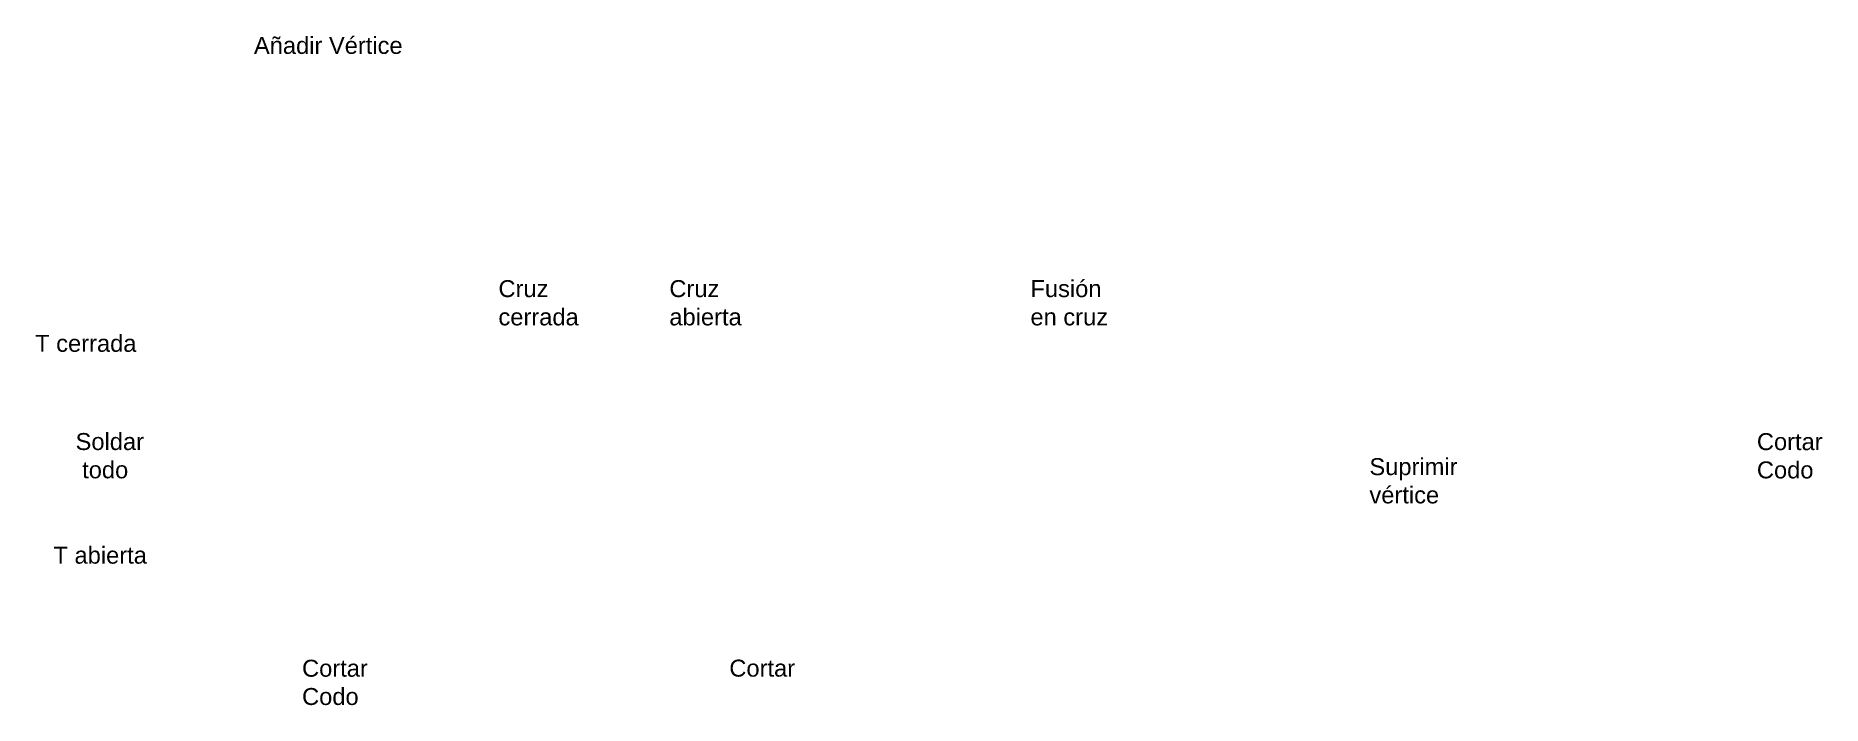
# Model space of a CAD drawing. Header units: millimetres. Extents: x 4603 to 6711, y -301 to 488.
import ezdxf

# ---------------------------------------------------------------- set-up
doc = ezdxf.new("R2010")
doc.units = ezdxf.units.MM
doc.layers.add('soluciones', color=7, linetype='Continuous')
doc.styles.get("Standard").update_dxf_attribs({"font": 'ARIAL.TTF'})

msp = doc.modelspace()

# ---------------------------------------------------------------- texts
at = {"insert": (6634, 19.4), "char_height": 20, "attachment_point": 1}
msp.add_mtext_dynamic_manual_height_columns('Cortar\\PCodo', width=198.083, gutter_width=12.5, heights=[0], dxfattribs=at)
at = {"layer": 'soluciones', "char_height": 20, "attachment_point": 1}
for s, insert in [('Añadir Vértice', (4860.1, 486.6)), ('Cruz\\Pcerrada', (5148.7, 199.8)), ('Cruz\\Pabierta', (5350.4, 199.8)), ('Fusión\\Pen cruz', (5776.6, 199.8)), ('T cerrada', (4601.9, 135.3)), ('Soldar\\P todo', (4649.6, 19.5)), ('Suprimir\\Pvértice', (6176.7, -10.1)), ('T abierta', (4623.5, -114.5)), ('Cortar\\PCodo', (4916.9, -247.8)), ('Cortar', (5421.2, -247.7))]:
    msp.add_mtext_dynamic_manual_height_columns(s, width=198.083, gutter_width=12.5, heights=[0], dxfattribs=dict(at, insert=insert))

doc.saveas('drawing.dxf')
